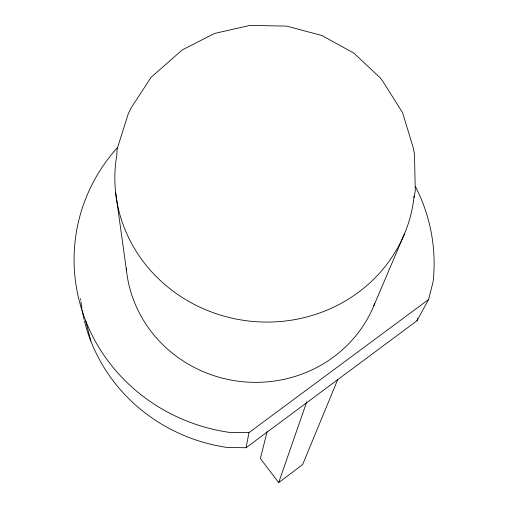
<?xml version="1.0" encoding="UTF-8"?>
<svg xmlns="http://www.w3.org/2000/svg" width="508" height="508" viewBox="0 0 508 508"><rect width="100%" height="100%" fill="white"/><g stroke="black" fill="none" stroke-linecap="round" stroke-linejoin="round"><path stroke-width="0.76" d="M84.436 320.878A171.386 164.916 7.5 0 0 227.457 447.497L246.075 447.739L248.964 432.638L428.6 299.491L433.095 281.8A180.143 172.656 7.5 0 0 415.557 186.779M413.944 197.669L415.284 191.135L414.471 154.089L413.239 147.72L402.596 112.738L382.981 81.54L380.117 77.711L353.816 53.086L321.951 35.535L286.595 26.111L250.012 25.4L214.516 33.458L182.391 49.822L151.174 77.216L131.172 107.804L128.34 113.589L117.164 148.863L116.757 155.518A150.127 141.865 7.3 0 0 245.51 320.611A150.127 141.865 7.3 0 0 414.115 196.113M267.106 431.711L260.382 458.534L278.689 482.6L302.635 464.61L337.737 379.552M246.075 447.739L417.017 320.732L417.608 318.427M278.689 482.6L306.737 401.803M373.831 305.784L404.539 233.674M417.017 320.732L428.6 299.491M248.964 432.638L229.368 432.378A180.143 172.656 7.5 0 1 85.788 321.037A180.143 172.656 7.5 0 1 117.284 147.771M85.649 320.675L90.843 341.065M115.646 192.621L126.492 270.51M374.72 303.594A128.645 123.273 7.4 0 1 236.823 381.019A128.645 123.273 7.4 0 1 126.257 268.167M84.068 319.354A171.386 164.916 7.5 0 1 82.175 310.134M81.915 308.597A171.386 164.916 7.5 0 1 80.931 301.682M80.753 300.145A171.386 164.916 7.5 0 1 80.588 298.615"/></g></svg>
